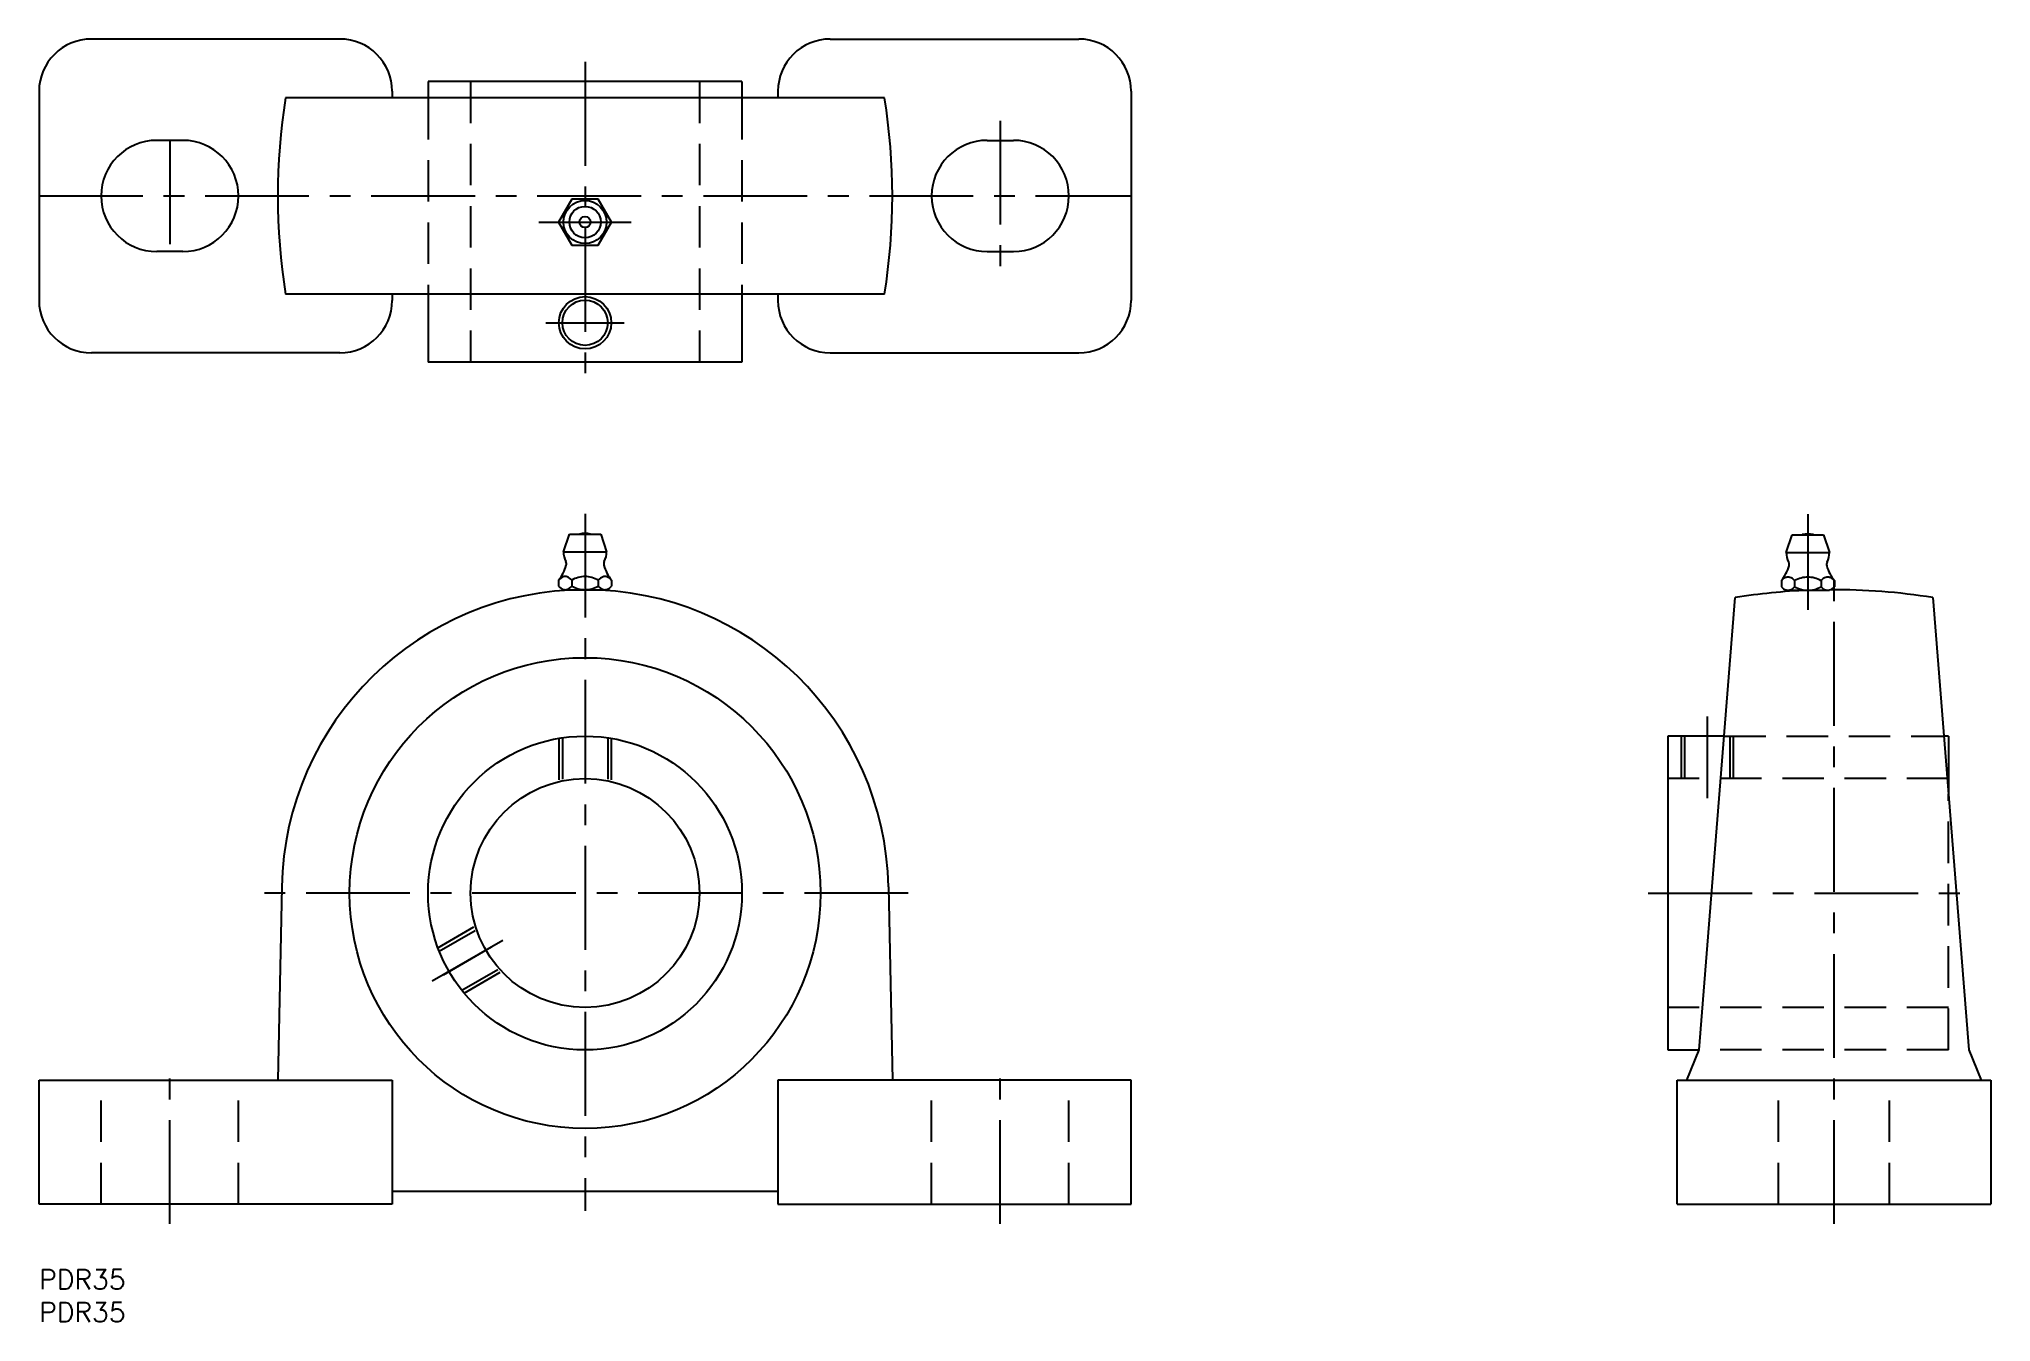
# Model space of a CAD drawing. Extents: x 0 to 298, y -8 to 188.
import ezdxf

# ---------------------------------------------------------------- set-up
doc = ezdxf.new("R2010")
doc.units = 0
doc.header["$LTSCALE"] = 0.5
doc.linetypes.add('CENTER', pattern=[50.8, 31.75, -6.35, 6.35, -6.35])
doc.linetypes.add('DASHED', pattern=[19.05, 12.7, -6.35])
for name, color, linetype in [('MSM_CENTER', 1, 'CENTER'), ('MSM_CONTINUOUS', 7, 'CONTINUOUS'), ('MSM_DASHED', 4, 'DASHED'), ('MSM_NARROW', 5, 'CONTINUOUS'), ('MSM_PART_NUMBER', 7, 'CONTINUOUS')]:
    doc.layers.add(name, color=color, linetype=linetype)
doc.styles.get("Standard").update_dxf_attribs({"font": 'txt.shx', "height": 3, "bigfont": 'bigfont.shx'})

# ---------------------------------------------------------------- blocks, each defined once
blk = doc.blocks.new('*U2')
at = {"layer": 'MSM_PART_NUMBER'}
blk.add_text('PDR35', height=3, dxfattribs=at).set_placement((0, -3))
blk = doc.blocks.new('*U3')
at = {"layer": 'MSM_PART_NUMBER'}
blk.add_text('PDR35', height=3, dxfattribs=at).set_placement((0, -8))

msp = doc.modelspace()

# ---------------------------------------------------------------- linework, layer by layer
at = {"layer": 'MSM_CENTER'}
for p, q in [((83.5, 184.72), (83.5, 135.82)), ((147, 175.72), (147, 152.72)), ((20, 172.72), (20, 155.72)), ((0, 164.22), (167, 164.22)), ((76.45, 160.22), (90.55, 160.22)), ((77.5, 144.82), (89.5, 144.82)), ((83.5, 115.61), (83.5, 9)), ((270.5, 115.53), (270.5, 100.91)), ((274.5, 7), (274.5, 107)), ((255.1, 84.6), (255.1, 72.1)), ((132.91, 57.6), (34.09, 57.6)), ((246.1, 57.6), (296.21, 57.6)), ((70.94, 50.35), (60.12, 44.1)), ((61.85, 45.1), (69.21, 49.35)), ((20, 7), (20, 32)), ((147, 7), (147, 32))]:
    msp.add_line(p, q, dxfattribs=at)
at = {"layer": 'MSM_CONTINUOUS'}
for p, q in [((46, 188.22), (8, 188.22)), ((121, 188.22), (159, 188.22)), ((0, 180.22), (0, 148.22)), ((129.3, 179.22), (37.7, 179.22)), ((54, 180.22), (54, 179.22)), ((107.5, 181.72), (59.5, 181.72)), ((59.5, 181.72), (59.5, 179.22)), ((107.5, 181.72), (107.5, 179.22)), ((113, 180.22), (113, 179.22)), ((167, 180.22), (167, 148.22)), ((22, 172.72), (18, 172.72)), ((145, 172.72), (149, 172.72)), ((81.47, 163.72), (79.45, 160.22)), ((85.52, 163.73), (81.47, 163.72)), ((87.55, 160.22), (85.52, 163.73)), ((79.45, 160.22), (81.47, 156.71)), ((85.52, 156.71), (87.55, 160.22)), ((22, 155.72), (18, 155.72)), ((81.47, 156.71), (85.52, 156.71)), ((145, 155.72), (149, 155.72)), ((129.3, 149.22), (37.7, 149.22)), ((54, 149.22), (54, 148.22)), ((59.5, 149.22), (59.5, 138.82)), ((107.5, 149.22), (107.5, 138.82)), ((113, 149.22), (113, 148.22)), ((46, 140.22), (8, 140.22)), ((107.5, 138.82), (59.5, 138.82)), ((121, 140.22), (159, 140.22)), ((80.2, 109.8), (81.1, 112.5)), ((81.1, 112.5), (85.9, 112.5)), ((85.9, 112.5), (86.8, 109.8)), ((267.2, 109.71), (268.1, 112.41)), ((268.1, 112.41), (272.9, 112.41)), ((272.9, 112.41), (273.8, 109.71)), ((80.2, 109.8), (86.8, 109.8)), ((267.2, 109.71), (273.8, 109.71)), ((79.45, 105.47), (79.45, 104.53)), ((81.47, 105.47), (81.47, 104.53)), ((85.52, 105.47), (85.52, 104.53)), ((87.55, 105.47), (87.55, 104.53)), ((266.45, 105.39), (266.45, 104.44)), ((268.47, 105.39), (268.47, 104.44)), ((272.52, 105.39), (272.52, 104.44)), ((274.55, 105.39), (274.55, 104.44)), ((80.44, 104), (86.56, 104)), ((253.87, 33.6), (259.4, 102.78)), ((267.44, 103.92), (273.56, 103.92)), ((289.6, 102.78), (295.13, 33.6)), ((249.1, 81.6), (249.1, 33.6)), ((257.71, 81.6), (249.1, 81.6)), ((292, 81.6), (291.29, 81.6)), ((292, 81.6), (292, 72.75)), ((37.11, 58.56), (36.5, 29)), ((129.89, 58.56), (130.5, 29)), ((249.1, 33.6), (253.87, 33.6)), ((252, 29), (253.87, 33.6)), ((295.13, 33.6), (297, 29)), ((0, 10), (0, 29)), ((0, 29), (54, 29)), ((54, 29), (54, 10)), ((167, 29), (113, 29)), ((113, 29), (113, 10)), ((167, 10), (167, 29)), ((250.5, 10), (250.5, 29)), ((250.5, 29), (298.5, 29)), ((298.5, 29), (298.5, 10)), ((54, 12), (113, 12)), ((54, 10), (0, 10)), ((113, 10), (167, 10)), ((250.5, 10), (298.5, 10))]:
    msp.add_line(p, q, dxfattribs=at)
for centre, radius in [((83.5, 160.22), 3.3), ((83.5, 160.22), 2.4), ((83.5, 160.22), 0.849), ((83.5, 144.82), 3.46), ((83.5, 57.6), 36), ((83.5, 57.6), 24), ((83.5, 57.6), 17.5)]:
    msp.add_circle(centre, radius, dxfattribs=at)
for centre, radius, start, end in [((8, 180.22), 8, 90, 180), ((46, 180.22), 8, 0, 90), ((121, 180.22), 8, 90, 180), ((159, 180.22), 8, 0, 90), ((130.5, 164.22), 94, 170.8178, 189.1822), ((36.5, 164.22), 94, 350.8178, 9.1822), ((18, 164.22), 8.5, 90, 270), ((22, 164.22), 8.5, 270, 90), ((145, 164.22), 8.5, 90, 270), ((149, 164.22), 8.5, 270, 90), ((8, 148.22), 8, 180, 270), ((46, 148.22), 8, 270, 0), ((121, 148.22), 8, 180, 270), ((159, 148.22), 8, 270, 0), ((83.5, 109.41), 3.2, 74.6212, 105.3788), ((270.5, 109.33), 3.2, 74.6212, 105.3788), ((74.83, 109.3), 6, 320.3375, 344.7683), ((83.5, 109.8), 3.3, 180, 207.0507), ((79.85, 107.94), 0.8, 344.7674, 27.0696), ((87.15, 107.94), 0.8, 152.9304, 195.2326), ((92.17, 109.3), 6, 195.2317, 219.6625), ((83.5, 109.8), 3.3, 332.9493, 0), ((261.83, 109.22), 6, 320.3375, 344.7683), ((270.5, 109.71), 3.3, 180, 207.0507), ((266.85, 107.85), 0.8, 344.7674, 27.0696), ((274.15, 107.85), 0.8, 152.9304, 195.2326), ((279.17, 109.22), 6, 195.2317, 219.6625), ((270.5, 109.71), 3.3, 332.9493, 0), ((80.6, 104.54), 1.48, 106.5909, 141.1281), ((80.6, 105.46), 1.48, 218.8826, 253.4091), ((80.46, 104.9), 1.1, 75.0414, 104.9586), ((80.32, 104.54), 1.48, 38.8719, 73.4091), ((80.32, 105.46), 1.48, 286.5909, 321.1283), ((84.01, 100.64), 5.45, 106.5809, 117.7257), ((84.01, 109.36), 5.44, 242.2744, 253.4191), ((83.5, 101.96), 4.04, 75.0501, 104.9499), ((82.99, 100.64), 5.44, 62.2701, 73.4191), ((82.99, 109.36), 5.45, 286.5809, 297.7299), ((86.68, 104.54), 1.48, 106.5909, 141.1281), ((86.68, 105.46), 1.48, 218.8826, 253.4091), ((86.54, 104.9), 1.1, 75.0414, 104.9586), ((86.4, 104.54), 1.48, 38.8719, 73.4091), ((86.4, 105.46), 1.48, 286.5909, 321.1283), ((267.6, 104.46), 1.48, 106.5909, 141.1281), ((267.46, 104.82), 1.1, 75.0414, 104.9586), ((267.32, 104.46), 1.48, 38.8719, 73.4091), ((271.01, 100.56), 5.45, 106.5809, 117.7257), ((270.5, 101.88), 4.04, 75.0501, 104.9499), ((269.99, 100.56), 5.44, 62.2701, 73.4191), ((273.68, 104.46), 1.48, 106.5909, 141.1281), ((273.54, 104.82), 1.1, 75.0414, 104.9586), ((273.4, 104.46), 1.48, 38.8719, 73.4091), ((83.5, 57.6), 46.4, 1.1821, 178.8179), ((80.46, 105.1), 1.1, 255.0414, 284.9586), ((83.5, 108.04), 4.04, 255.0501, 284.9499), ((86.54, 105.1), 1.1, 255.0414, 284.9586), ((274.5, 10), 94, 92.4389, 99.2425), ((267.6, 105.37), 1.48, 218.8826, 253.4091), ((267.46, 105.01), 1.1, 255.0414, 284.9586), ((267.32, 105.37), 1.48, 286.5909, 321.1283), ((271.01, 109.27), 5.44, 242.2744, 253.4191), ((270.5, 107.95), 4.04, 255.0501, 284.9499), ((269.99, 109.27), 5.45, 286.5809, 297.7299), ((273.68, 105.37), 1.48, 218.8826, 253.4091), ((273.54, 105.01), 1.1, 255.0414, 284.9586), ((273.4, 105.37), 1.48, 286.5909, 321.1283), ((274.5, 10), 94, 80.7575, 90.3306)]:
    msp.add_arc(centre, radius, start, end, dxfattribs=at)
at = {"layer": 'MSM_DASHED'}
for p, q in [((59.5, 179.22), (59.5, 149.22)), ((66, 181.72), (66, 138.82)), ((101, 181.72), (101, 138.82)), ((107.5, 179.22), (107.5, 149.22)), ((79.5, 81.26), (79.5, 74.63)), ((80.04, 81.35), (80.04, 74.75)), ((86.96, 81.35), (86.96, 74.76)), ((87.5, 81.26), (87.5, 74.65)), ((251.1, 81.6), (251.1, 75.1)), ((251.64, 81.6), (251.64, 75.1)), ((257.71, 81.6), (291.29, 81.6)), ((258.56, 81.6), (258.56, 75.1)), ((259.1, 81.6), (259.1, 75.1)), ((292, 75.1), (249.1, 75.1)), ((292, 33.6), (292, 72.75)), ((61.01, 49.23), (66.75, 52.55)), ((61.2, 48.72), (66.91, 52.02)), ((64.66, 42.73), (70.37, 46.03)), ((65.01, 42.3), (70.75, 45.62)), ((292, 40.1), (249.1, 40.1)), ((292, 33.6), (253.87, 33.6)), ((9.5, 10), (9.5, 29)), ((30.5, 10), (30.5, 29)), ((136.5, 10), (136.5, 29)), ((157.5, 10), (157.5, 29)), ((266, 10), (266, 29)), ((283, 10), (283, 29))]:
    msp.add_line(p, q, dxfattribs=at)
at = {"layer": 'MSM_NARROW'}
msp.add_circle((83.5, 144.82), 4, dxfattribs=at)

# ---------------------------------------------------------------- block references
at = {"layer": 'MSM_CONTINUOUS'}
for name in ['*U2', '*U3']:
    msp.add_blockref(name, (0, 0), dxfattribs=at)

doc.saveas('drawing.dxf')
